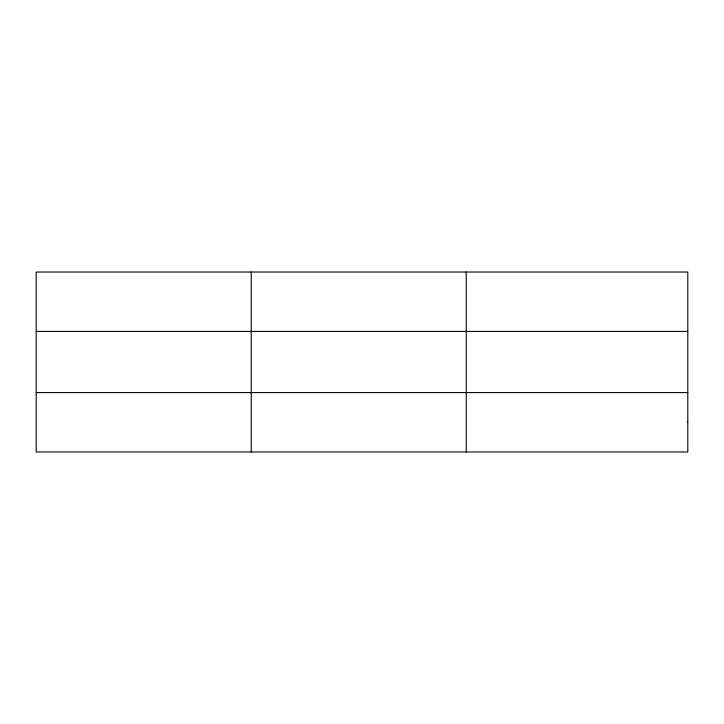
<?xml version="1.0" encoding="UTF-8"?>
<svg xmlns="http://www.w3.org/2000/svg" width="724" height="724" viewBox="0 0 724 724"><rect width="100%" height="100%" fill="white"/><g stroke="black" fill="none" stroke-linecap="round" stroke-linejoin="round"><path stroke-width="1.09" d="M251.228 272.034L251.228 451.966M466.256 272.034L466.256 451.966M36.2 331.411L687.8 331.411M36.2 392.589L687.8 392.589M687.8 422.273L687.8 451.966L36.2 451.966L36.2 272.034L687.8 272.034L687.8 422.273"/></g></svg>
